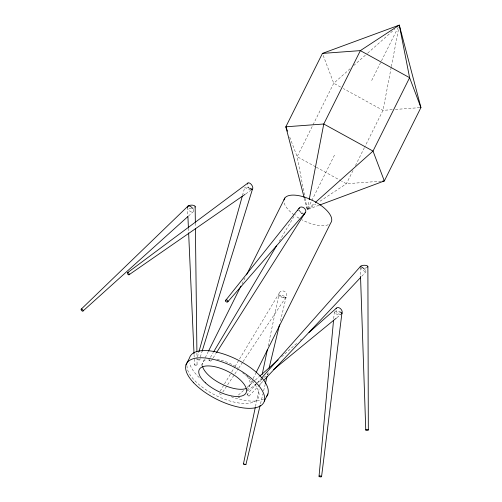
<?xml version="1.0" encoding="UTF-8"?>
<svg xmlns="http://www.w3.org/2000/svg" width="502" height="502" viewBox="0 0 502 502"><rect width="100%" height="100%" fill="white"/><g stroke="black" fill="none" stroke-linecap="round" stroke-linejoin="round"><path stroke-width="0.38" stroke-dasharray="2.51 1.88" d="M333.698 318.644L334.282 312.401M391.209 67.343L382.988 110.352L364.866 146.697M391.359 66.578L398.701 28.175M319.021 205.274L307.274 209.648L309.044 200.474M255.462 406.538L259.151 388.931M259.791 385.869L261.241 378.985M268.137 346.066L278.723 295.546M260.519 403.784L262.891 393.907M263.625 390.863L265.081 384.789M267.459 374.912L268.187 371.869M280.423 320.96L286.084 297.41A3.803 0.828 13.3 0 0 280.944 295.371A3.803 0.828 13.3 0 0 280.179 296.657A3.803 0.828 13.3 0 0 286.084 297.41M197.493 356.96L198.968 351.682M242.472 195.51L244.788 187.215M199.382 360.016C193.119 357.204 201.089 363.021 200.078 357.775M200.311 357.029L202.168 351.049M256.936 383.283L247.066 394.421L248.258 395.852L248.961 396.141L262.922 381.307M248.961 396.141L247.066 394.421M201.34 365.512L208.179 351.789M241.989 283.975L245.127 277.681M304.35 198.353L307.274 209.648L311.447 201.283M311.792 200.587L335.085 153.876M371.675 80.489L381.112 61.558M381.464 60.855L398.243 27.202M353.019 170.46L346.399 183.745L319.015 201.879M355.46 165.572L364.515 147.4M247.26 390.349L255.844 373.13M212.697 358.648L211.016 361.296L208.851 360.028L213.231 352.542M279.237 241.28L295.245 214.31M220.096 391.24L224.118 384.563M224.519 383.892L231.366 372.54M231.767 371.875L234.585 367.2M234.986 366.535L279.67 292.415M213.112 357.989L216.055 353.352M222.775 392.062L234.434 374.548M234.861 373.896L238.318 368.706M238.751 368.06L242.635 362.224M243.068 361.572L286.24 296.713A3.96 3.075 33.1 0 0 283.467 291.022A3.96 3.075 33.1 0 0 279.821 294.95A3.96 3.075 33.1 0 0 286.24 296.713M257.457 382.7L261.09 378.596M361.704 276.332L366.002 271.77M188.482 216.029L193.144 211.831M305.078 198.133L307.274 209.648L314.842 202.908M350.126 68.73L333.742 83.276L297.146 156.668L304.927 197.361M353.64 65.618L367.1 53.67M367.684 53.149L394.61 29.254M238.394 395.068L243.652 390.412M247.153 387.306L254.74 380.579M255.323 380.064L259.408 376.437M281.591 356.778L297.931 342.289M300.265 340.218L301.432 339.183M247.423 391.008L257.093 383.076M257.695 382.58L263.136 378.125M263.738 377.629L268.576 373.664M336.873 317.672L340.5 314.704M245.754 193.879L250.887 190.321M307.274 209.648L315.752 204.038M208.826 359.965L211.016 361.296M392.275 109.668L382.988 110.352L343.318 88.54M395.375 109.442L420.149 107.623M381.231 181.178L346.399 183.745L341.611 181.109M340.582 87.041L333.742 83.276L322.981 54.869M315.62 166.821L297.146 156.668L289.146 135.54M316.304 167.197L340.927 180.733M187.484 207.125L187.867 215.709M188.426 228.19L188.601 232.093M194.054 354.594L194.506 364.741M360.229 267.622L360.492 275.429M195.353 223.007L195.397 226.923M196.922 352.831L196.966 356.74M196.979 357.524L197.06 364.559M328.258 224.714A26.173 11.063 26.5 0 1 301.733 219.707M299.098 218.238A26.173 11.063 26.5 0 1 295.358 215.835M294.053 214.894A26.173 11.063 26.5 0 1 283.969 202.017M247.273 376.45A26.173 11.063 26.5 0 1 247.31 388.008M202.4 365.613A26.173 11.063 26.5 0 1 206.993 359.269M216.914 359.2A26.173 11.063 26.5 0 1 237.528 367.746M245.666 375.145A39.388 16.648 26.5 0 1 238.186 402.893A39.388 16.648 26.5 0 1 187.033 365.87M242.479 372.729A39.388 16.648 26.5 0 1 245.051 374.655M302.499 213.557A3.847 2.905 40.4 0 1 298.866 209.554M303.108 214.021A3.847 0.502 31.6 0 1 299.123 211.675M298.734 210.514A3.847 0.502 31.6 0 1 302.725 212.861M363.944 268.708A3.847 0.885 41.2 0 1 365.487 271.758A3.847 0.885 41.2 0 1 360.593 267.717M367.313 267.39A3.847 1.462 -2.3 0 1 364.929 268.131M193.182 209.284A3.847 2.046 45.5 0 1 192.015 212.12A3.847 2.046 45.5 0 1 187.842 208.788M194.211 207.866A3.847 1.707 -2.9 0 1 193.458 208.192M191.576 208.55A3.847 1.707 -2.9 0 1 187.685 207.552M251.05 189.649A3.96 0.627 17.3 0 1 244.976 187.522A3.96 0.627 17.3 0 1 248.823 187.823M249.582 188.714A3.847 2.052 55.6 0 1 247.329 184.667M336.007 310.324A3.847 2.579 51 0 0 340.494 314.308A3.847 1.368 7.3 0 1 334.42 312.953A3.847 1.368 7.3 0 1 338.467 311.642M239.68 397.245A1.28 0.86 51 0 1 238.111 397.164M221.476 394.007A1.318 1.023 33.1 0 1 219.223 392.84M263.537 398.983A43.241 18.273 26.5 0 1 230.983 396.662M199.281 377.604A43.241 18.273 26.5 0 1 189.518 362.965M194.939 365.111A1.28 0.571 -2.9 0 0 197.041 364.709A1.28 0.571 -2.9 0 0 195.372 364.126A1.28 0.571 -2.9 0 0 194.939 365.111"/><path stroke-width="0.75" d="M319.034 476.235L333.554 320.207M321.569 476.611A1.28 0.458 7.3 0 0 319.78 475.946A1.28 0.458 7.3 0 0 319.554 476.712A1.28 0.458 7.3 0 0 321.569 476.611L341.875 313.53M309.188 199.708L323.771 124.007L360.361 50.62L399.291 25.1L420.921 107.56L384.331 180.952L319.749 205.004M260.155 405.302L245.911 464.57L244.844 464.563L243.432 463.948L255.305 407.304M262.201 374.392L267.334 349.894M265.263 384.03L267.089 376.431M269.103 368.073L279.507 324.763M198.968 351.682L242.265 196.263M202.168 351.049L252.343 189.593M420.921 107.56L409.607 77.697L399.291 25.1L322.428 53.413L285.839 126.799L304.156 197.6M185.972 364.985L189.574 357.769A43.241 18.273 26.5 0 1 237.026 359.545A43.241 18.273 26.5 0 1 266.694 396.348M208.525 351.093L240.941 286.071M246.52 274.889L284.866 197.983M256.189 372.434L330.787 222.819A26.173 11.063 26.5 0 0 312.294 200.273A26.173 11.063 26.5 0 0 283.988 199.972M264.341 401.123L267.936 393.913M213.632 351.871L276.439 246.005M216.475 352.686L304.206 214.272M225.762 300.265L299.255 208.029M227.82 301.784L305.429 212.584M261.611 378.006L360.317 266.618M263.996 380.165L360.631 277.474M81.224 309.157L187.873 206.24M82.981 311.02A1.28 0.684 45.5 0 0 82.108 309.238A1.28 0.684 45.5 0 0 81.211 310.004A1.28 0.684 45.5 0 0 82.981 311.02L187.899 216.557M315.419 202.394L373.017 151.083L409.607 77.697L360.361 50.62L322.428 53.413M259.992 375.923L278.089 359.884M309.019 332.456L336.453 308.134M273.408 369.698L336.271 318.168M127.596 272.636L247.969 182.998M128.995 274.782A1.28 0.684 55.6 0 0 128.462 272.881A1.28 0.684 55.6 0 0 127.433 273.471A1.28 0.684 55.6 0 0 128.995 274.782L245.114 194.318M243.432 463.948L245.911 464.57M382.781 181.065L384.331 180.952L373.017 151.083L323.771 124.007L285.839 126.799L287.489 131.173M187.905 216.487L188.388 227.412M188.633 232.872L194.023 353.816M360.518 276.207L365.77 429.969M195.152 206.586L195.341 222.229M195.416 228.485L196.903 351.268M367.878 266.644L368.33 429.913A1.28 0.489 -2.3 0 1 366.378 430.377A1.28 0.489 -2.3 0 1 366.441 429.53A1.28 0.489 -2.3 0 1 368.33 429.913M246.131 388.529A26.173 11.063 26.5 0 1 220.817 383.641A26.173 11.063 26.5 0 1 202.538 366.297M298.941 208.738A3.847 2.905 40.4 0 1 304.337 208.192A3.847 2.905 40.4 0 1 304.212 213.494M297.705 210.457A3.847 0.502 31.6 0 1 297.805 210.212M303.861 213.764A3.847 0.502 31.6 0 1 304.043 214.323M367.721 267.026A3.847 1.462 -2.3 0 0 364.647 265.269A3.847 1.462 -2.3 0 0 360.198 266.832A3.847 0.885 41.2 0 1 363.944 268.708M187.484 207.125A3.847 1.707 -2.9 0 1 191.569 205.136A3.847 1.707 -2.9 0 1 195.09 207.037M187.447 207.282A3.847 2.046 45.5 0 1 189.367 206.008A3.847 2.046 45.5 0 1 192.699 208.474M249.789 188.156A3.96 0.627 17.3 0 1 251.709 189.718M247.36 183.939A3.847 2.052 55.6 0 1 251.558 184.774A3.847 2.052 55.6 0 1 251.64 189.587M339.434 311.83A3.847 1.368 7.3 0 1 341.649 313.857M336.095 308.73A3.847 2.579 51 0 1 340.45 308.63A3.847 2.579 51 0 1 341.711 313.712M225.687 301.062A1.28 0.966 40.4 0 0 227.644 301.966A1.28 0.966 40.4 0 0 227.042 300.039A1.28 0.966 40.4 0 0 225.687 301.062M193.665 382.788A43.241 18.273 26.5 0 0 261.617 405.089A43.241 18.273 26.5 0 0 220.19 361.283A43.241 18.273 26.5 0 0 193.665 382.788M205.331 382.75A26.173 11.063 26.5 0 0 245.622 393.624A26.173 11.063 26.5 0 0 217.033 367.251A26.173 11.063 26.5 0 0 205.331 382.75"/></g></svg>
